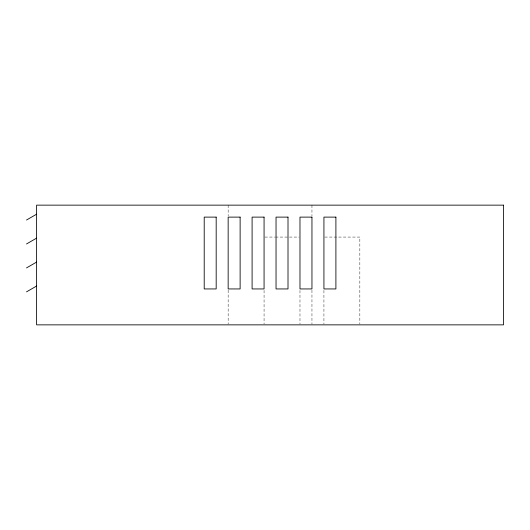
<?xml version="1.0" encoding="UTF-8"?>
<svg xmlns="http://www.w3.org/2000/svg" width="530" height="530" viewBox="0 0 530 530"><rect width="100%" height="100%" fill="white"/><g stroke="black" fill="none" stroke-linecap="round" stroke-linejoin="round"><path stroke-width="0.4" stroke-dasharray="2.65 1.99" d="M264.887 237.069L274.679 237.069M275.494 237.069L299.165 237.069M324.744 237.069L359.843 237.069L359.843 324.035M323.929 290.4L323.929 324.035M311.958 205.143L311.958 215.876M311.958 290.182L311.958 324.035M299.98 290.4L299.98 324.035M264.066 290.4L264.066 324.035M228.152 205.143L228.152 215.876M228.152 290.182L228.152 324.035"/><path stroke-width="0.79" d="M26.5 220.029L36.61 214.193M26.5 243.972L36.61 238.136M26.5 267.915L36.61 262.085M26.5 291.864L36.61 286.028M503.5 205.143L36.61 205.143L36.61 324.857L503.5 324.857L503.5 205.143M216.18 217.115L204.209 217.115L204.209 288.943L216.18 288.943L216.18 217.115M240.123 217.115L228.152 217.115L228.152 288.943L240.123 288.943L240.123 217.115M264.066 217.115L252.094 217.115L252.094 288.943L264.066 288.943L264.066 217.115M288.009 217.115L276.037 217.115L276.037 288.943L288.009 288.943L288.009 217.115M311.958 217.115L299.98 217.115L299.98 288.943L311.958 288.943L311.958 217.115M335.901 217.115L323.929 217.115L323.929 288.943L335.901 288.943L335.901 217.115"/></g></svg>
